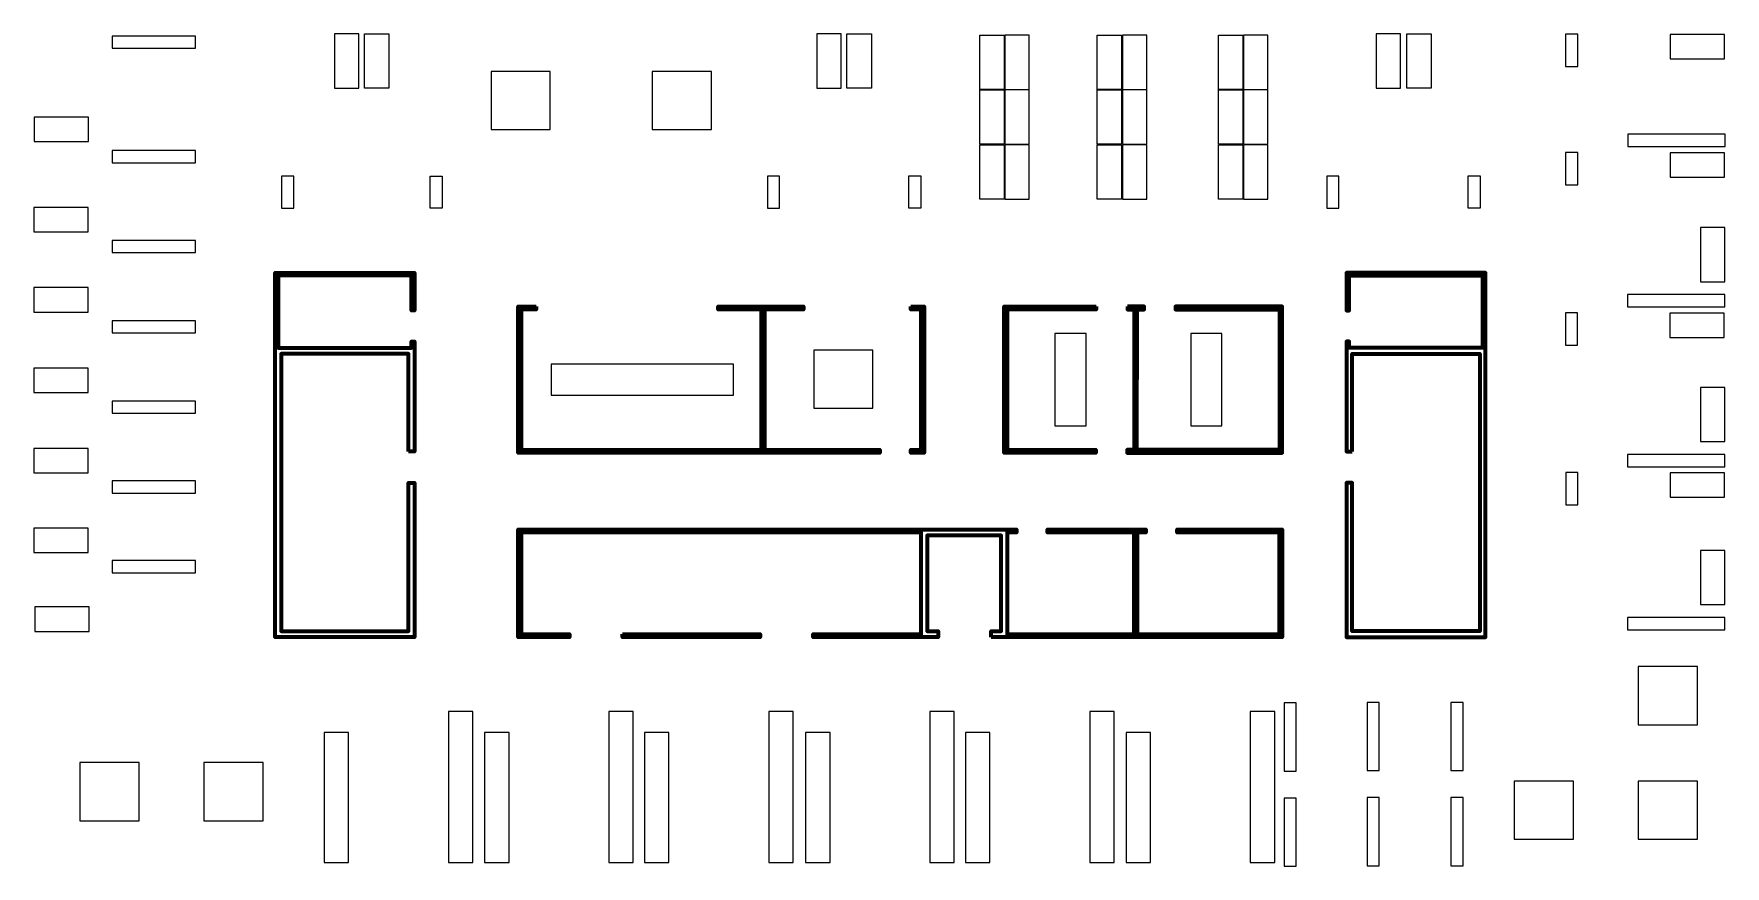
# Model space of a CAD drawing. Header units: metres. Extents: x 6.8 to 64.6, y 0.1 to 28.5.
import ezdxf

# ---------------------------------------------------------------- set-up
doc = ezdxf.new("R2010")
doc.units = ezdxf.units.M
doc.layers.get('0').update_dxf_attribs({"color": 18, "true_color": 0x000000})

msp = doc.modelspace()

# ---------------------------------------------------------------- linework, layer by layer
at = {"color": 18, "linetype": 'Continuous', "lineweight": 25, "true_color": 0x000000}
for points in [[(9.478, 28.023), (12.317, 28.023), (12.317, 28.439), (9.478, 28.439)], [(17.066, 26.664), (17.899, 26.664), (17.899, 28.518), (17.066, 28.518)], [(18.926, 26.662), (18.092, 26.662), (18.092, 28.515), (18.926, 28.515)], [(33.544, 26.664), (34.378, 26.664), (34.378, 28.518), (33.544, 28.518)], [(35.404, 26.662), (34.57, 26.662), (34.57, 28.515), (35.404, 28.515)], [(39.941, 26.616), (39.107, 26.616), (39.107, 28.47), (39.941, 28.47)], [(39.965, 26.616), (40.799, 26.616), (40.799, 28.47), (39.965, 28.47)], [(43.953, 26.616), (43.12, 26.616), (43.12, 28.47), (43.953, 28.47)], [(43.977, 26.616), (44.811, 26.616), (44.811, 28.47), (43.977, 28.47)], [(48.091, 26.616), (47.257, 26.616), (47.257, 28.47), (48.091, 28.47)], [(48.114, 26.616), (48.948, 26.616), (48.948, 28.47), (48.114, 28.47)], [(52.649, 26.664), (53.483, 26.664), (53.483, 28.518), (52.649, 28.518)], [(54.529, 26.659), (53.695, 26.659), (53.695, 28.512), (54.529, 28.512)], [(59.116, 27.399), (59.532, 27.399), (59.532, 28.5), (59.116, 28.5)], [(62.686, 27.657), (64.54, 27.657), (64.54, 28.491), (62.686, 28.491)], [(22.414, 25.243), (24.438, 25.243), (24.438, 27.229), (22.414, 27.229)], [(27.917, 25.243), (29.941, 25.243), (29.941, 27.229), (27.917, 27.229)], [(39.941, 24.747), (39.107, 24.747), (39.107, 26.6), (39.941, 26.6)], [(39.965, 24.747), (40.799, 24.747), (40.799, 26.6), (39.965, 26.6)], [(43.953, 24.747), (43.12, 24.747), (43.12, 26.6), (43.953, 26.6)], [(43.977, 24.747), (44.811, 24.747), (44.811, 26.6), (43.977, 26.6)], [(48.091, 24.747), (47.257, 24.747), (47.257, 26.6), (48.091, 26.6)], [(48.114, 24.747), (48.948, 24.747), (48.948, 26.6), (48.114, 26.6)], [(6.812, 24.839), (8.665, 24.839), (8.665, 25.673), (6.812, 25.673)], [(61.237, 24.67), (64.567, 24.67), (64.567, 25.087), (61.237, 25.087)], [(9.478, 24.113), (12.317, 24.113), (12.317, 24.53), (9.478, 24.53)], [(39.941, 22.87), (39.107, 22.87), (39.107, 24.724), (39.941, 24.724)], [(39.965, 22.87), (40.799, 22.87), (40.799, 24.724), (39.965, 24.724)], [(43.953, 22.87), (43.12, 22.87), (43.12, 24.724), (43.953, 24.724)], [(43.977, 22.87), (44.811, 22.87), (44.811, 24.724), (43.977, 24.724)], [(48.091, 22.87), (47.257, 22.87), (47.257, 24.724), (48.091, 24.724)], [(48.114, 22.87), (48.948, 22.87), (48.948, 24.724), (48.114, 24.724)], [(59.114, 23.361), (59.531, 23.361), (59.531, 24.462), (59.114, 24.462)], [(62.684, 23.62), (64.538, 23.62), (64.538, 24.453), (62.684, 24.453)], [(15.257, 22.554), (15.674, 22.554), (15.674, 23.654), (15.257, 23.654)], [(20.75, 22.554), (20.333, 22.554), (20.333, 23.654), (20.75, 23.654)], [(31.853, 22.553), (32.269, 22.553), (32.269, 23.653), (31.853, 23.653)], [(37.097, 22.561), (36.68, 22.561), (36.68, 23.661), (37.097, 23.661)], [(50.958, 22.553), (51.375, 22.553), (51.375, 23.653), (50.958, 23.653)], [(56.203, 22.561), (55.786, 22.561), (55.786, 23.661), (56.203, 23.661)], [(6.802, 21.747), (8.655, 21.747), (8.655, 22.58), (6.802, 22.58)], [(9.478, 21.042), (12.317, 21.042), (12.317, 21.459), (9.478, 21.459)], [(63.726, 20.046), (64.56, 20.046), (64.56, 21.899), (63.726, 21.899)], [(6.798, 19.009), (8.652, 19.009), (8.652, 19.843), (6.798, 19.843)], [(61.23, 19.187), (64.56, 19.187), (64.56, 19.603), (61.23, 19.603)], [(9.478, 18.295), (12.317, 18.295), (12.317, 18.712), (9.478, 18.712)], [(59.109, 17.879), (59.526, 17.879), (59.526, 18.98), (59.109, 18.98)], [(62.68, 18.137), (64.534, 18.137), (64.534, 18.971), (62.68, 18.971)], [(41.676, 15.124), (42.739, 15.124), (42.739, 18.273), (41.676, 18.273)], [(46.311, 15.124), (47.375, 15.124), (47.375, 18.273), (46.311, 18.273)], [(33.434, 15.725), (35.458, 15.725), (35.458, 17.71), (33.434, 17.71)], [(6.798, 16.263), (8.652, 16.263), (8.652, 17.096), (6.798, 17.096)], [(30.701, 16.164), (30.701, 17.227), (24.472, 17.227), (24.472, 16.164)], [(63.726, 14.58), (64.56, 14.58), (64.56, 16.433), (63.726, 16.433)], [(9.478, 15.548), (12.317, 15.548), (12.317, 15.965), (9.478, 15.965)], [(6.798, 13.516), (8.652, 13.516), (8.652, 14.35), (6.798, 14.35)], [(61.23, 13.721), (64.56, 13.721), (64.56, 14.138), (61.23, 14.138)], [(59.121, 12.422), (59.538, 12.422), (59.538, 13.522), (59.121, 13.522)], [(62.691, 12.68), (64.545, 12.68), (64.545, 13.514), (62.691, 13.514)], [(9.478, 12.822), (12.317, 12.822), (12.317, 13.239), (9.478, 13.239)], [(6.798, 10.789), (8.652, 10.789), (8.652, 11.623), (6.798, 11.623)], [(9.478, 10.095), (12.317, 10.095), (12.317, 10.512), (9.478, 10.512)], [(63.726, 9.008), (64.56, 9.008), (64.56, 10.861), (63.726, 10.861)], [(6.836, 8.095), (8.689, 8.095), (8.689, 8.929), (6.836, 8.929)], [(61.23, 8.148), (64.56, 8.148), (64.56, 8.565), (61.23, 8.565)], [(61.596, 4.906), (63.62, 4.906), (63.62, 6.892), (61.596, 6.892)], [(20.958, 0.201), (21.792, 0.201), (21.792, 5.359), (20.958, 5.359)], [(26.44, 0.201), (27.274, 0.201), (27.274, 5.359), (26.44, 5.359)], [(31.901, 0.201), (32.735, 0.201), (32.735, 5.359), (31.901, 5.359)], [(37.405, 0.201), (38.238, 0.201), (38.238, 5.359), (37.405, 5.359)], [(42.866, 0.201), (43.699, 0.201), (43.699, 5.359), (42.866, 5.359)], [(48.348, 0.201), (49.182, 0.201), (49.182, 5.359), (48.348, 5.359)], [(49.502, 3.323), (49.919, 3.323), (49.919, 5.653), (49.502, 5.653)], [(52.336, 3.337), (52.753, 3.337), (52.753, 5.667), (52.336, 5.667)], [(55.201, 3.337), (55.618, 3.337), (55.618, 5.667), (55.201, 5.667)], [(16.712, 0.201), (17.546, 0.201), (17.546, 4.644), (16.712, 4.644)], [(22.194, 0.201), (23.028, 0.201), (23.028, 4.644), (22.194, 4.644)], [(27.655, 0.201), (28.489, 0.201), (28.489, 4.644), (27.655, 4.644)], [(33.159, 0.201), (33.992, 0.201), (33.992, 4.644), (33.159, 4.644)], [(38.62, 0.201), (39.453, 0.201), (39.453, 4.644), (38.62, 4.644)], [(44.102, 0.201), (44.936, 0.201), (44.936, 4.644), (44.102, 4.644)], [(8.369, 1.625), (10.392, 1.625), (10.392, 3.611), (8.369, 3.611)], [(12.602, 1.625), (14.626, 1.625), (14.626, 3.611), (12.602, 3.611)], [(57.363, 0.99), (59.387, 0.99), (59.387, 2.976), (57.363, 2.976)], [(61.596, 0.99), (63.62, 0.99), (63.62, 2.976), (61.596, 2.976)], [(49.502, 0.07), (49.919, 0.07), (49.919, 2.4), (49.502, 2.4)], [(52.336, 0.084), (52.753, 0.084), (52.753, 2.414), (52.336, 2.414)], [(55.201, 0.084), (55.618, 0.084), (55.618, 2.414), (55.201, 2.414)]]:
    msp.add_lwpolyline(points, close=True, dxfattribs=at)
at = {"color": 18, "linetype": 'Continuous', "lineweight": 70, "true_color": 0x000000}
for points in [[(19.599, 14.237), (19.599, 17.584), (15.245, 17.584), (15.245, 8.101), (19.599, 8.101), (19.599, 13.17), (19.799, 13.17), (19.799, 7.901), (15.045, 7.901), (15.045, 20.353), (19.799, 20.353), (19.799, 19.064), (19.699, 19.064), (19.699, 20.253), (15.145, 20.253), (15.145, 17.784), (19.699, 17.784), (19.699, 17.997), (19.799, 17.997), (19.799, 14.237)], [(51.828, 14.237), (51.828, 17.584), (56.182, 17.584), (56.182, 8.101), (51.828, 8.101), (51.828, 13.17), (51.628, 13.17), (51.628, 7.901), (56.382, 7.901), (56.382, 20.353), (51.628, 20.353), (51.628, 19.064), (51.728, 19.064), (51.728, 20.253), (56.282, 20.253), (56.282, 17.784), (51.728, 17.784), (51.728, 17.997), (51.628, 17.997), (51.628, 14.237)], [(23.96, 19.194), (23.96, 19.094), (23.44, 19.094), (23.44, 14.297), (31.654, 14.297), (31.654, 19.094), (30.172, 19.094), (30.172, 19.194), (33.085, 19.194), (33.085, 19.094), (31.754, 19.094), (31.754, 14.297), (35.689, 14.297), (35.689, 14.197), (23.34, 14.197), (23.34, 19.194)], [(36.756, 19.194), (37.206, 19.194), (37.206, 14.197), (36.756, 14.197), (36.756, 14.297), (37.106, 14.297), (37.106, 19.094), (36.756, 19.094)], [(43.082, 19.194), (43.082, 19.094), (40.043, 19.094), (40.043, 14.298), (43.076, 14.298), (43.076, 14.198), (39.943, 14.198), (39.943, 19.194)], [(44.149, 19.194), (44.149, 19.094), (44.384, 19.094), (44.378, 14.298), (44.143, 14.298), (44.143, 14.198), (49.441, 14.198), (49.441, 19.194), (45.791, 19.194), (45.791, 19.094), (49.341, 19.094), (49.341, 14.298), (44.477, 14.298), (44.481, 19.094), (44.724, 19.094), (44.724, 19.194)], [(39.497, 7.901), (39.497, 8.101), (39.843, 8.101), (39.843, 11.375), (37.306, 11.375), (37.306, 8.101), (37.687, 8.101), (37.687, 7.901), (33.42, 7.901), (33.42, 8.001), (37.106, 8.001), (37.106, 11.475), (23.44, 11.475), (23.44, 8.001), (25.096, 8.001), (25.096, 7.901), (23.34, 7.901), (23.34, 11.575), (40.359, 11.575), (40.359, 11.475), (40.043, 11.475), (40.043, 8.001), (44.378, 8.001), (44.378, 11.475), (41.426, 11.475), (41.426, 11.575), (44.779, 11.575), (44.779, 11.475), (44.478, 11.475), (44.478, 8.001), (49.341, 8.001), (49.341, 11.475), (45.846, 11.475), (45.846, 11.575), (49.441, 11.575), (49.441, 7.901)], [(26.906, 8.001), (31.61, 8.001), (31.61, 7.901), (26.906, 7.901)]]:
    msp.add_lwpolyline(points, close=True, dxfattribs=at)

doc.saveas('drawing.dxf')
